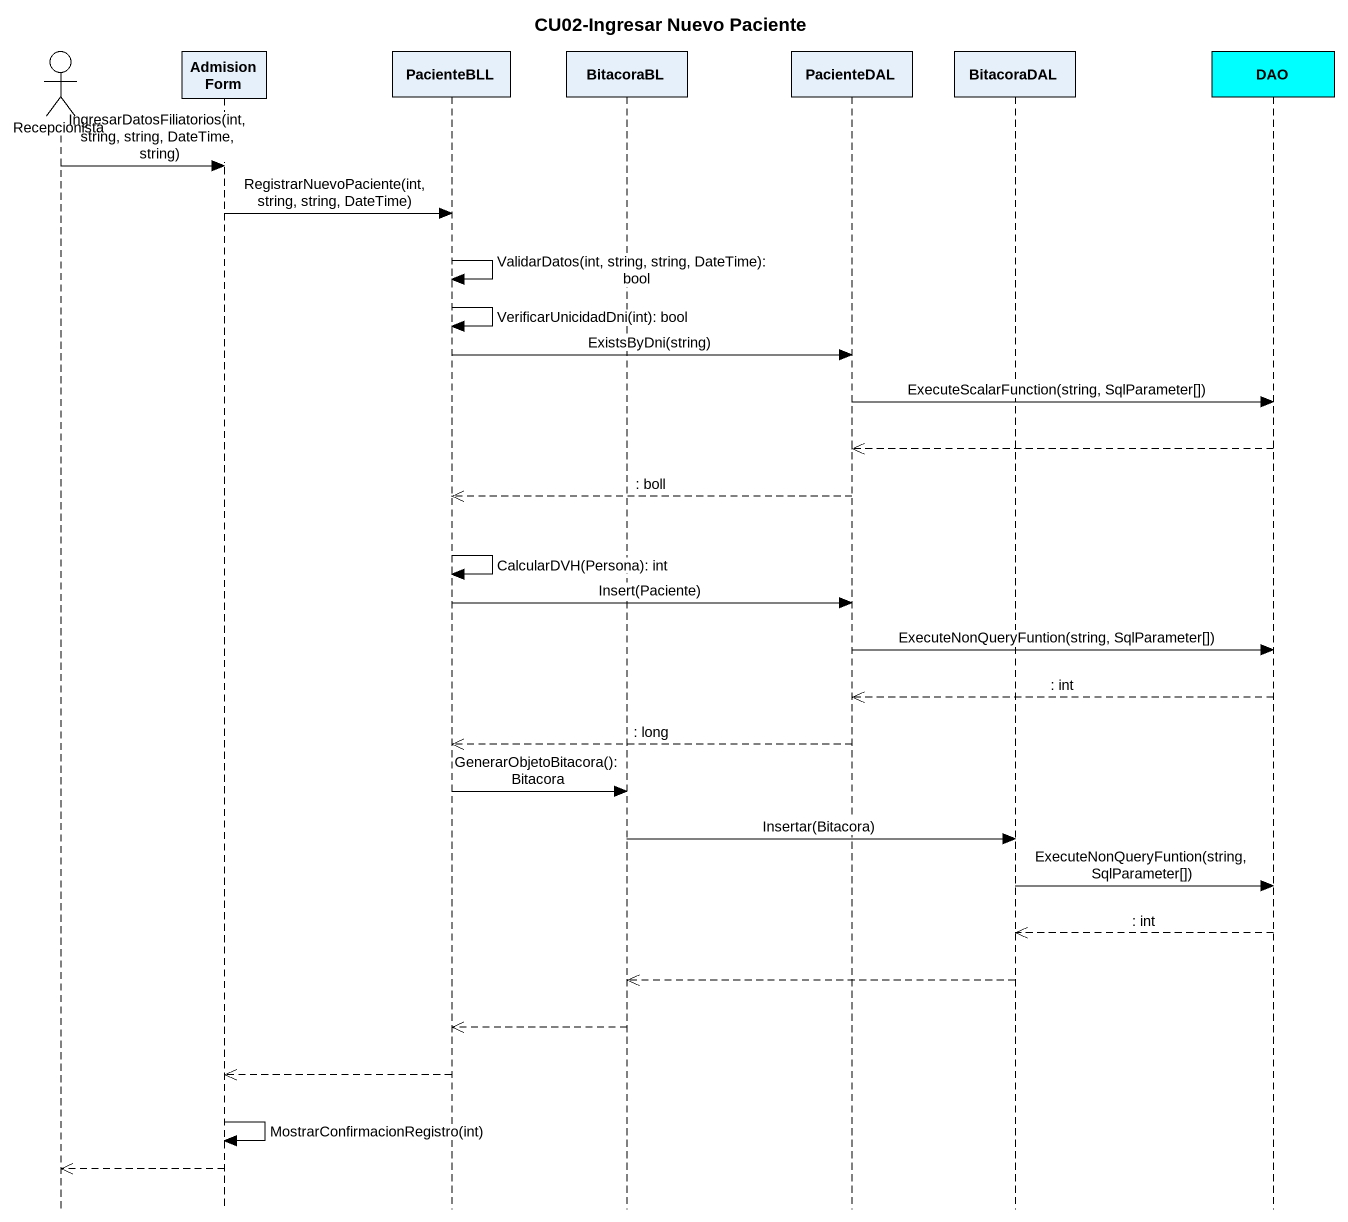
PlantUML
@startuml
title CU02-Ingresar Nuevo Paciente
hide footbox
actor Recepcionista
participant AdmisionForm
participant PacienteBLL
participant BitacoraBL
participant PacienteDAL
participant BitacoraDAL
participant DAO #00FFFF

Recepcionista -> AdmisionForm : IngresarDatosFiliatorios(int, string, string, DateTime, string)
AdmisionForm -> PacienteBLL : RegistrarNuevoPaciente(int, string, string, DateTime)
PacienteBLL -> PacienteBLL : ValidarDatos(int, string, string, DateTime): bool
PacienteBLL -> PacienteBLL : VerificarUnicidadDni(int): bool
PacienteBLL -> PacienteDAL : ExistsByDni(string)
PacienteDAL -> DAO : ExecuteScalarFunction(string, SqlParameter[])
DAO -->> PacienteDAL
PacienteDAL -->> PacienteBLL : : boll
PacienteBLL -> PacienteBLL : CalcularDVH(Persona): int
PacienteBLL -> PacienteDAL : Insert(Paciente)
PacienteDAL -> DAO : ExecuteNonQueryFuntion(string, SqlParameter[])
DAO -->> PacienteDAL : : int
PacienteDAL -->> PacienteBLL : : long
PacienteBLL -> BitacoraBL : GenerarObjetoBitacora(): Bitacora
BitacoraBL -> BitacoraDAL : Insertar(Bitacora)
BitacoraDAL -> DAO : ExecuteNonQueryFuntion(string, SqlParameter[])
DAO -->> BitacoraDAL : : int
BitacoraDAL -->> BitacoraBL
BitacoraBL -->> PacienteBLL
PacienteBLL -->> AdmisionForm
AdmisionForm -> AdmisionForm : MostrarConfirmacionRegistro(int)
AdmisionForm -->> Recepcionista
@enduml
